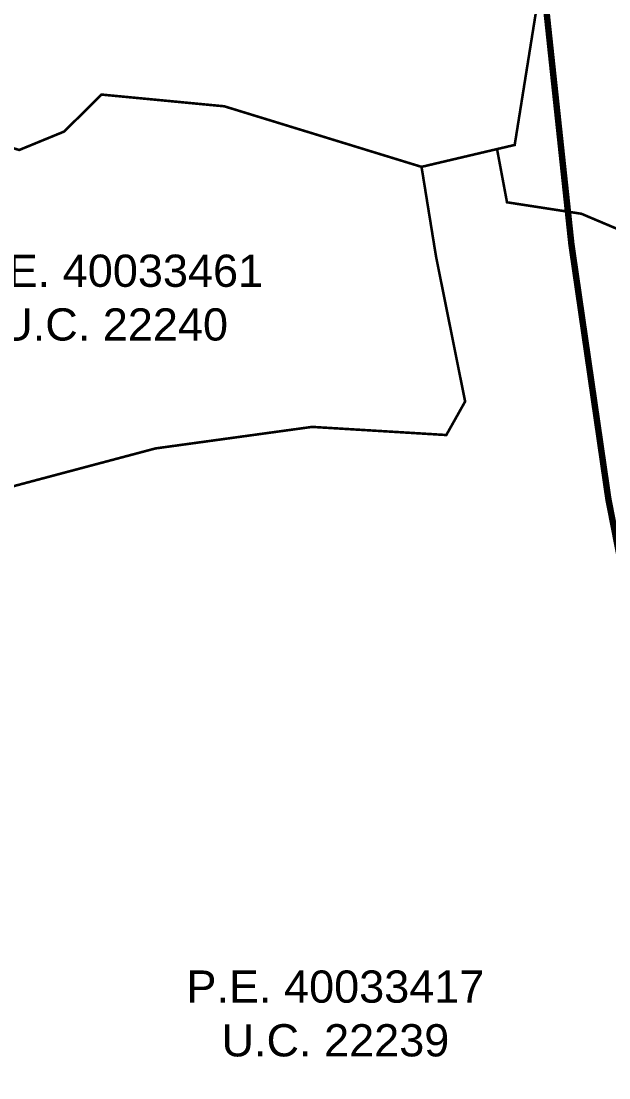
# Model space of a CAD drawing. Header units: metres. Extents: x 561401 to 594056, y 8460144 to 8508504.
# Drawn here: x 586732.5 to 586778.1, y 8501630.6 to 8501712.6 of the extents above; entities that cross this region are included whole.
import ezdxf

# ---------------------------------------------------------------- set-up
doc = ezdxf.new("R2010")
doc.units = ezdxf.units.M
for name, color, linetype in [('1.1. DERECHO DE VIA', 230, 'Continuous'), ('1.2. AFECTADOS BASE GRAFICA GORE', 76, 'Continuous'), ('1.2. AFECTADOS BASE GRAFICA SUNARP', 150, 'Continuous'), ('1.2. BASE GRAFICA SUNARP', 150, 'Continuous'), ('1.3 ETIQUETA P.E. Y U.C.', 1, 'Continuous')]:
    doc.layers.add(name, color=color, linetype=linetype)
doc.styles.add('Arial', font='arial.ttf', dxfattribs={"height": 1})

msp = doc.modelspace()

# ---------------------------------------------------------------- linework, layer by layer
at = {"layer": '1.1. DERECHO DE VIA', "color": 230, "linetype": 'Continuous', "lineweight": 40, "ltscale": 0.2, "const_width": 0.5}
msp.add_lwpolyline([(586813.294, 8501479.088), (586811.199, 8501498.975), (586810.17, 8501520.09), (586806.221, 8501538.613), (586803.028, 8501558.351), (586800.11, 8501578.137), (586794.686, 8501597.31), (586788.262, 8501615.925), (586785.383, 8501636.148), (586781.928, 8501655.847), (586778.075, 8501675.471), (586775.207, 8501695.25), (586773.08, 8501715.136), (586771.398, 8501735.064), (586769.549, 8501754.977), (586767.494, 8501774.871), (586765.402, 8501794.762), (586761.406, 8501814.106), (586749.95, 8501830.214), (586737.606, 8501845.502), (586731.128, 8501864.258)], dxfattribs=at)
at = {"layer": '1.2. AFECTADOS BASE GRAFICA GORE', "color": 64, "linetype": 'Continuous', "lineweight": -3, "const_width": 0.2}
msp.add_lwpolyline([(586772.606, 8501714.206), (586770.808, 8501702.958), (586769.439, 8501702.638), (586769.439, 8501702.638), (586770.214, 8501698.509), (586775.978, 8501697.62), (586789.822, 8501691.771), (586799.033, 8501686.242), (586803.04, 8501682.373), (586815.879, 8501687.782), (586828.981, 8501694.36), (586840.707, 8501712.356), (586844.541, 8501719.455)], dxfattribs=at)
at = {"layer": '1.2. AFECTADOS BASE GRAFICA SUNARP', "color": 64, "linetype": 'Continuous', "lineweight": -3, "const_width": 0.2}
for points in [[(586732.391, 8501702.568), (586735.871, 8501703.998), (586738.773, 8501706.867), (586748.289, 8501705.958), (586763.585, 8501701.259), (586769.439, 8501702.638), (586770.808, 8501702.958), (586772.606, 8501714.206)], [(586796.155, 8501628.784), (586810.651, 8501640.262), (586819.631, 8501646.281), (586825.139, 8501651.16), (586830.359, 8501655.349), (586828.643, 8501657.208), (586814.271, 8501671.715), (586805.358, 8501680.143), (586803.04, 8501682.373), (586799.033, 8501686.242), (586789.822, 8501691.771), (586775.978, 8501697.62), (586770.214, 8501698.509), (586769.439, 8501702.638), (586763.585, 8501701.259), (586764.706, 8501694.32), (586766.966, 8501683.053), (586765.506, 8501680.453), (586755.1, 8501681.083), (586742.962, 8501679.414), (586725.902, 8501674.875)]]:
    msp.add_lwpolyline(points, dxfattribs=at)
at = {"layer": '1.2. BASE GRAFICA SUNARP', "color": 64, "linetype": 'Continuous', "lineweight": -3, "const_width": 0.2}
msp.add_lwpolyline([(586720.097, 8501670.905), (586720.69, 8501671.425), (586725.902, 8501674.875), (586742.962, 8501679.414), (586755.1, 8501681.083), (586765.506, 8501680.453), (586766.966, 8501683.053), (586764.706, 8501694.32), (586763.585, 8501701.259), (586748.289, 8501705.958), (586738.773, 8501706.867), (586735.871, 8501703.998), (586732.391, 8501702.568), (586722.595, 8501705.508), (586716.493, 8501698.599), (586716.691, 8501681.273), (586718.39, 8501673.765), (586720.097, 8501670.905)], close=True, dxfattribs=at)

# ---------------------------------------------------------------- texts
at = {"layer": '1.3 ETIQUETA P.E. Y U.C.', "color": 1, "char_height": 2.5, "attachment_point": 5, "style": 'Arial'}
for s, insert in [('P.E. 40033461\\PU.C. 22240', (586739.747, 8501691.098)), ('P.E. 40033417\\PU.C. 22239', (586756.906, 8501635.557))]:
    msp.add_mtext(s, dxfattribs=dict(at, insert=insert))

doc.saveas('drawing.dxf')
